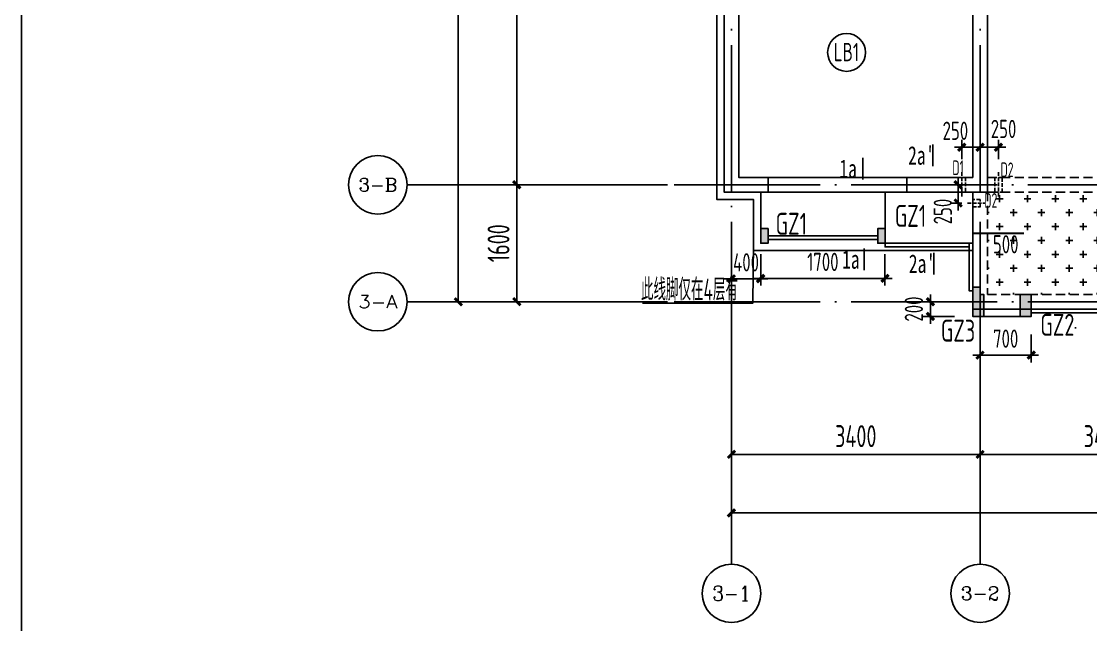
# Model space of a CAD drawing. Extents: x -173820 to 521180, y -715739 to 158231.
# Drawn here: x -14955 to -333, y 3065 to 11316 of the extents above; entities that cross this region are included whole.
import ezdxf
from ezdxf.enums import TextEntityAlignment as Align

# ---------------------------------------------------------------- set-up
doc = ezdxf.new("R2010")
doc.units = 0
doc.header["$LTSCALE"] = 1000
for name, pattern in [('CONTINOUS', [0]), ('DASH', [0.35, 0.25, -0.1]), ('DOTE', [2.42, 2, -0.2, 0.02, -0.2]), ('HIDDEN2', [0.1875, 0.125, -0.0625])]:
    doc.linetypes.add(name, pattern=pattern)
for name, color, linetype in [('A-外装饰线脚', 7, 'Continuous'), ('A-线脚看线', 9, 'Continuous'), ('A-设备穿墙洞', 161, 'Continuous'), ('AXIS', 1, 'DOTE'), ('AXIS_TEXT', 7, 'Continuous'), ('DIM', 3, 'Continuous'), ('DIM1', 3, 'Continuous'), ('JG1', 3, 'Continuous'), ('填充', 8, 'Continuous'), ('墙', 6, 'Continuous'), ('挑板', 3, 'Continuous'), ('板筋', 6, 'Continuous'), ('柱', 2, 'Continuous'), ('梁', 4, 'HIDDEN2'), ('模板线', 3, 'Continuous'), ('钢筋_文字', 7, 'Continuous'), ('钢筋长度标注', 7, 'Continuous')]:
    doc.layers.add(name, color=color, linetype=linetype)
doc.styles.add('_TCH_AXIS', font='COMPLEX', dxfattribs={"bigfont": 'GBCBIG'})
doc.styles.add('COMPLEX', font='COMPLEX')
doc.styles.add('TSSD_BOLD', font='tssdeng2.shx', dxfattribs={"width": 0.7, "height": 250, "bigfont": 'CHINA.shx'})
doc.styles.add('TSSD_Dimension', font='tssdeng.shx', dxfattribs={"width": 0.7, "bigfont": 'Hztxt.shx'})
doc.styles.add('zzt', font='tssdeng.shx', dxfattribs={"width": 0.7, "height": 300, "bigfont": 'tssdchn.shx'})
doc.styles.add('钢筋长度', font='tssdeng.shx', dxfattribs={"width": 0.7, "height": 300, "bigfont": 'tssdchn.shx'})
doc.styles.add('黑体', font='simhei.ttf', dxfattribs={"width": 0.8})
doc.dimstyles.new('DIM_1_100', dxfattribs={"dimtxt": 300, "dimasz": 100, "dimexe": 200, "dimexo": 50, "dimgap": 100, "dimtad": 1, "dimdec": 0, "dimzin": 0, "dimdsep": 46, "dimtxsty": 'zzt', "dimblk": 'ARCHTICK', "dimcen": 0, "dimclrt": 7, "dimadec": 0, "dimazin": 0, "dimtfac": 1, "dimtdec": 0, "dimtix": 1, "dimtmove": 2, "dimatfit": 0, "dimldrblk": 'ARCHTICK', "dimfxl": 0, "dimtolj": 1, "dimarcsym": 0})
doc.dimstyles.new('TSSD_100_100', dxfattribs={"dimtxt": 250, "dimasz": 100, "dimexe": 100, "dimexo": 250, "dimgap": 100, "dimtad": 1, "dimdec": 0, "dimzin": 0, "dimdsep": 46, "dimtxsty": 'TSSD_Dimension', "dimblk": 'ARCHTICK', "dimcen": 0, "dimdle": 100, "dimclrd": 3, "dimclre": 3, "dimclrt": 7, "dimadec": 0, "dimazin": 0, "dimtfac": 1, "dimtdec": 0, "dimtix": 1, "dimtmove": 2, "dimatfit": 3, "dimfxl": 0, "dimtolj": 1, "dimtzin": 0, "dimarcsym": 0})

# ---------------------------------------------------------------- blocks, each defined once
blk = doc.blocks.new('_ArchTick')
at = {"color": 4, "linetype": 'ByBlock', "const_width": 0.4}
blk.add_lwpolyline([(-0.5, -0.5), (0.5, 0.5)], dxfattribs=at)
blk = doc.blocks.new('*D1877')
at = {"layer": 'Defpoints', "color": 0}
for p in [(-4845, 8381, 0), (-3145, 8381), (-4845, 7801)]:
    blk.add_point(p, dxfattribs=at)
at = {"layer": 'DIM', "color": 3, "lineweight": -2}
for p, q in [((-4845, 8131), (-4845, 7701)), ((-3145, 8131), (-3145, 7701)), ((-3045, 7801), (-4945, 7801))]:
    blk.add_line(p, q, dxfattribs=at)
at = {"layer": 'DIM', "color": 3, "lineweight": -2, "xscale": 100, "yscale": 100, "zscale": 100, "rotation": 180}
blk.add_blockref('_ArchTick', (-4845, 7801), dxfattribs=at)
at = {"layer": 'DIM', "color": 3, "lineweight": -2, "xscale": 100, "yscale": 100, "zscale": 100}
blk.add_blockref('_ArchTick', (-3145, 7801), dxfattribs=at)
at = {"layer": 'DIM', "color": 7, "insert": (-3995, 8026), "char_height": 250, "attachment_point": 5, "style": 'TSSD_Dimension'}
blk.add_mtext('\\A1;1700', dxfattribs=at)
blk = doc.blocks.new('*D1878')
at = {"layer": 'Defpoints', "color": 0}
for p in [(-5245, 7795), (-5245, 7795), (-4845, 7795, 0)]:
    blk.add_point(p, dxfattribs=at)
at = {"layer": 'DIM', "color": 3, "lineweight": -2}
for p, q in [((-5245, 8045), (-5245, 7895)), ((-4845, 8045), (-4845, 7895)), ((-5245, 7795), (-5345, 7795)), ((-4845, 7795), (-5245, 7795)), ((-4845, 7795), (-4745, 7795))]:
    blk.add_line(p, q, dxfattribs=at)
at = {"layer": 'DIM', "color": 3, "lineweight": -2, "xscale": 100, "yscale": 100, "zscale": 100}
blk.add_blockref('_ArchTick', (-5245, 7795), dxfattribs=at)
at = {"layer": 'DIM', "color": 3, "lineweight": -2, "xscale": 100, "yscale": 100, "zscale": 100, "rotation": 180}
blk.add_blockref('_ArchTick', (-4845, 7795), dxfattribs=at)
at = {"layer": 'DIM', "color": 7, "insert": (-5045, 8020), "char_height": 250, "attachment_point": 5, "style": 'TSSD_Dimension'}
blk.add_mtext('\\A1;400', dxfattribs=at)
blk = doc.blocks.new('*D1879')
at = {"layer": 'Defpoints', "color": 0}
for p in [(-1845, 7281), (-1145, 7281), (-1845, 6751)]:
    blk.add_point(p, dxfattribs=at)
at = {"layer": 'DIM', "color": 3, "lineweight": -2}
for p, q in [((-1845, 7031), (-1845, 6651)), ((-1145, 7031), (-1145, 6651)), ((-1045, 6751), (-1945, 6751))]:
    blk.add_line(p, q, dxfattribs=at)
at = {"layer": 'DIM', "color": 3, "lineweight": -2, "xscale": 100, "yscale": 100, "zscale": 100, "rotation": 180}
blk.add_blockref('_ArchTick', (-1845, 6751), dxfattribs=at)
at = {"layer": 'DIM', "color": 3, "lineweight": -2, "xscale": 100, "yscale": 100, "zscale": 100}
blk.add_blockref('_ArchTick', (-1145, 6751), dxfattribs=at)
at = {"layer": 'DIM', "color": 7, "insert": (-1495, 6976), "char_height": 250, "attachment_point": 5, "style": 'TSSD_Dimension'}
blk.add_mtext('\\A1;700', dxfattribs=at)
blk = doc.blocks.new('*D1908')
at = {"layer": 'Defpoints', "color": 0}
for p in [(-2525, 7481), (-1945, 7481), (-1945, 7281)]:
    blk.add_point(p, dxfattribs=at)
at = {"layer": 'DIM', "color": 3, "lineweight": -2}
for p, q in [((-2195, 7481), (-2625, 7481)), ((-2525, 7481), (-2525, 7581)), ((-2525, 7281), (-2525, 7481)), ((-2195, 7281), (-2625, 7281)), ((-2525, 7281), (-2525, 7181))]:
    blk.add_line(p, q, dxfattribs=at)
at = {"layer": 'DIM', "color": 3, "lineweight": -2, "xscale": 100, "yscale": 100, "zscale": 100}
for p, rotation in [((-2525, 7481), 270), ((-2525, 7281), 90)]:
    blk.add_blockref('_ArchTick', p, dxfattribs=dict(at, rotation=rotation))
at = {"layer": 'DIM', "color": 7, "insert": (-2750, 7381), "char_height": 250, "attachment_point": 5, "rotation": 90, "style": 'TSSD_Dimension'}
blk.add_mtext('\\A1;200', dxfattribs=at)
blk = doc.blocks.new('$1777329')
at = {"layer": '模板线', "color": 4, "const_width": 22.7}
for points in [[(326, 1543), (326, 1241)], [(346, 302), (346, 0)]]:
    blk.add_lwpolyline(points, dxfattribs=at)
at = {"layer": '模板线', "color": 0, "style": '黑体', "width": 0.7}
for p in [(127, 1392), (164, 151)]:
    blk.add_text('1a', height=252, dxfattribs=at).set_placement(p, align=Align.MIDDLE_CENTER)
blk = doc.blocks.new('*D388')
at = {"layer": 'Defpoints', "color": 0}
for p in [(-2935, 0), (-875, 0), (-875, -1600)]:
    blk.add_point(p, dxfattribs=at)
at = {"layer": 'DIM1', "color": 0, "lineweight": -2}
for p, q in [((-925, 0), (-3135, 0)), ((-2935, -1600), (-2935, 0)), ((-925, -1600), (-3135, -1600))]:
    blk.add_line(p, q, dxfattribs=at)
at = {"layer": 'DIM1', "color": 0, "lineweight": -2, "xscale": 100, "yscale": 100, "zscale": 100}
for p, rotation in [((-2935, 0), 90), ((-2935, -1600), 270)]:
    blk.add_blockref('_ArchTick', p, dxfattribs=dict(at, rotation=rotation))
at = {"layer": 'DIM1', "color": 7, "insert": (-3185, -800), "char_height": 300, "attachment_point": 5, "rotation": 90, "style": 'zzt'}
blk.add_mtext('\\A1;1600', dxfattribs=at)
blk = doc.blocks.new('*D389')
at = {"layer": 'Defpoints', "color": 0}
for p in [(-2935, 5700), (-875, 5700), (-875, 0)]:
    blk.add_point(p, dxfattribs=at)
at = {"layer": 'DIM1', "color": 0, "lineweight": -2}
for p, q in [((-925, 5700), (-3135, 5700)), ((-2935, 0), (-2935, 5700)), ((-925, 0), (-3135, 0))]:
    blk.add_line(p, q, dxfattribs=at)
at = {"layer": 'DIM1', "color": 0, "lineweight": -2, "xscale": 100, "yscale": 100, "zscale": 100}
for p, rotation in [((-2935, 5700), 90), ((-2935, 0), 270)]:
    blk.add_blockref('_ArchTick', p, dxfattribs=dict(at, rotation=rotation))
at = {"layer": 'DIM1', "color": 7, "insert": (-3185, 2850), "char_height": 300, "attachment_point": 5, "rotation": 90, "style": 'zzt'}
blk.add_mtext('\\A1;5700', dxfattribs=at)
blk = doc.blocks.new('*D396')
at = {"layer": 'Defpoints', "color": 0}
for p in [(-3735, 20800), (-875, 20800), (-875, -1600)]:
    blk.add_point(p, dxfattribs=at)
at = {"layer": 'DIM1', "color": 0, "lineweight": -2}
for p, q in [((-925, 20800), (-3935, 20800)), ((-3735, -1600), (-3735, 20800)), ((-925, -1600), (-3935, -1600))]:
    blk.add_line(p, q, dxfattribs=at)
at = {"layer": 'DIM1', "color": 0, "lineweight": -2, "xscale": 100, "yscale": 100, "zscale": 100}
for p, rotation in [((-3735, 20800), 90), ((-3735, -1600), 270)]:
    blk.add_blockref('_ArchTick', p, dxfattribs=dict(at, rotation=rotation))
at = {"layer": 'DIM1', "color": 7, "insert": (-3985, 9600), "char_height": 300, "attachment_point": 5, "rotation": 90, "style": 'zzt'}
blk.add_mtext('\\A1;22400', dxfattribs=at)
blk = doc.blocks.new('*D430')
at = {"layer": 'Defpoints', "color": 0}
for p in [(0, -2508), (3400, -2508), (3400, -3688)]:
    blk.add_point(p, dxfattribs=at)
at = {"layer": 'DIM1', "color": 0, "lineweight": -2}
for p, q in [((0, -2558), (0, -3888)), ((3400, -2558), (3400, -3888)), ((0, -3688), (3400, -3688))]:
    blk.add_line(p, q, dxfattribs=at)
at = {"layer": 'DIM1', "color": 0, "lineweight": -2, "xscale": 100, "yscale": 100, "zscale": 100, "rotation": 180}
blk.add_blockref('_ArchTick', (0, -3688), dxfattribs=at)
at = {"layer": 'DIM1', "color": 0, "lineweight": -2, "xscale": 100, "yscale": 100, "zscale": 100}
blk.add_blockref('_ArchTick', (3400, -3688), dxfattribs=at)
at = {"layer": 'DIM1', "color": 7, "insert": (1700, -3438), "char_height": 300, "attachment_point": 5, "style": 'zzt'}
blk.add_mtext('\\A1;3400', dxfattribs=at)
blk = doc.blocks.new('*D431')
at = {"layer": 'Defpoints', "color": 0}
for p in [(3400, -2508), (6800, -2508), (6800, -3688)]:
    blk.add_point(p, dxfattribs=at)
at = {"layer": 'DIM1', "color": 0, "lineweight": -2}
for p, q in [((3400, -2558), (3400, -3888)), ((6800, -2558), (6800, -3888)), ((3400, -3688), (6800, -3688))]:
    blk.add_line(p, q, dxfattribs=at)
at = {"layer": 'DIM1', "color": 0, "lineweight": -2, "xscale": 100, "yscale": 100, "zscale": 100, "rotation": 180}
blk.add_blockref('_ArchTick', (3400, -3688), dxfattribs=at)
at = {"layer": 'DIM1', "color": 0, "lineweight": -2, "xscale": 100, "yscale": 100, "zscale": 100}
blk.add_blockref('_ArchTick', (6800, -3688), dxfattribs=at)
at = {"layer": 'DIM1', "color": 7, "insert": (5100, -3438), "char_height": 300, "attachment_point": 5, "style": 'zzt'}
blk.add_mtext('\\A1;3400', dxfattribs=at)
blk = doc.blocks.new('*D446')
at = {"layer": 'Defpoints', "color": 0}
for p in [(0, -2508), (48000, -2508), (48000, -4488)]:
    blk.add_point(p, dxfattribs=at)
at = {"layer": 'DIM1', "color": 0, "lineweight": -2}
for p, q in [((0, -2558), (0, -4688)), ((48000, -2558), (48000, -4688)), ((0, -4488), (48000, -4488))]:
    blk.add_line(p, q, dxfattribs=at)
at = {"layer": 'DIM1', "color": 0, "lineweight": -2, "xscale": 100, "yscale": 100, "zscale": 100, "rotation": 180}
blk.add_blockref('_ArchTick', (0, -4488), dxfattribs=at)
at = {"layer": 'DIM1', "color": 0, "lineweight": -2, "xscale": 100, "yscale": 100, "zscale": 100}
blk.add_blockref('_ArchTick', (48000, -4488), dxfattribs=at)
at = {"layer": 'DIM1', "color": 7, "insert": (24000, -4238), "char_height": 300, "attachment_point": 5, "style": 'zzt'}
blk.add_mtext('\\A1;48000', dxfattribs=at)
blk = doc.blocks.new('_AXISO')
at = {"color": 3}
blk.add_circle((0, 0), 0.5, dxfattribs=at)
at = {"layer": 'AXIS_TEXT', "color": 3, "style": 'COMPLEX', "width": 1.041667}
blk.add_attdef('A', text='', height=0.56, dxfattribs=at).set_placement((-0.25, -0.28), (0.25, -0.28), align=Align.FIT)
blk = doc.blocks.new('$1466424')
at = {"layer": '板筋', "const_width": 30}
blk.add_lwpolyline([(3400, 1040), (4100, 1040)], dxfattribs=at)
at = {"layer": '钢筋_文字'}
blk.add_circle((1674, 3514, 0), 259, dxfattribs=at)
at = {"layer": '钢筋_文字', "style": 'TSSD_BOLD', "width": 0.7}
blk.add_text('LB1', height=250, dxfattribs=at).set_placement((1499, 3394, 0))
at = {"layer": '钢筋长度标注', "style": '钢筋长度', "width": 0.7}
blk.add_text('500', height=250, dxfattribs=at).set_placement((3675, 765))
blk = doc.blocks.new('$158025')
at = {"layer": 'JG1'}
blk.add_hatch(color=8, dxfattribs=at).paths.add_polyline_path([(150, 300), (100, 300), (100, 400), (0, 400), (0, 0), (150, 0)])
at = {"layer": 'JG1', "elevation": 0}
blk.add_lwpolyline([(100, 400), (0, 400), (0, 0), (150, 0), (150, 300), (150, 300), (100, 300)], close=True, dxfattribs=at)
blk = doc.blocks.new('$133032')
at = {"layer": '挑板'}
for points in [[(0, 22800), (0, 1700), (500, 1700), (500, 1000), (600, 1000), (600, 1100), (2100, 1100), (2100, 1000), (3400, 1000), (3400, 0), (4200, 0), (4200, 100), (6500, 100)], [(2200, 1000), (2200, 1700)]]:
    blk.add_lwpolyline(points, dxfattribs=at)
blk = doc.blocks.new('$1981617')
at = {"layer": '柱'}
blk.add_hatch(color=8, dxfattribs=at).paths.add_polyline_path([(150, 0), (150, 300), (0, 300), (0, 0)])
at = {"layer": '柱', "color": 3, "elevation": 0}
blk.add_lwpolyline([(150, 0), (150, 300), (0, 300), (0, 0)], close=True, dxfattribs=at)
blk = doc.blocks.new('$1691164')
at = {"layer": '柱'}
blk.add_hatch(color=8, dxfattribs=at).paths.add_polyline_path([(0, 0), (100, 0), (100, 200), (0, 200)])
at = {"layer": '柱', "color": 3, "elevation": 0}
blk.add_lwpolyline([(100, 200), (0, 200), (0, 0), (100, 0), (100, 0), (100, 0)], close=True, dxfattribs=at)
blk = doc.blocks.new('$1839168')
at = {"layer": '柱'}
blk.add_hatch(color=8, dxfattribs=at).paths.add_polyline_path([(0, 200), (0, 0), (100, 0), (100, 200)])
at = {"layer": '柱', "color": 3, "elevation": 0}
blk.add_lwpolyline([(0, 200), (0, 0), (100, 0), (100, 200)], close=True, dxfattribs=at)
blk = doc.blocks.new('$1222607')
at = {"layer": '柱'}
for name, p in [('$1839168', (500, 1000, 0)), ('$1691164', (2100, 1000, 0)), ('$1981617', (4050, 0, 0))]:
    blk.add_blockref(name, p, dxfattribs=at)
blk = doc.blocks.new('$1413619')
at = {"layer": 'A-线脚看线', "color": 5, "elevation": 0}
for points in [[(650, 1000), (2150, 1000)], [(2250, 950), (2250, 900), (3400, 900)], [(3450, 950), (3400, 950), (3400, 300), (3450, 300)], [(4250, 0), (6550, 0)]]:
    blk.add_lwpolyline(points, dxfattribs=at)
blk = doc.blocks.new('$1837993')
at = {"layer": 'A-设备穿墙洞', "linetype": 'DASH', "ltscale": 0.2}
for points in [[(1875, 9450), (1540, 9450)], [(507, 9171), (507, 8833)], [(111, 4400), (512, 4400)], [(3457, 471), (3457, 133)], [(3957, 471), (3957, 133)], [(3536, 50), (3774, 50)]]:
    blk.add_lwpolyline(points, dxfattribs=at)
for points in [[(1807, 9500), (1807, 9400), (1607, 9400), (1607, 9500)], [(557, 8900), (457, 8900), (457, 9100), (557, 9100)], [(207, 4475), (207, 4325), (407, 4325), (407, 4475)], [(3507, 200), (3407, 200), (3407, 400), (3507, 400)], [(3907, 200), (4007, 200), (4007, 400), (3907, 400)], [(3707, 0), (3707, 100), (3607, 100), (3607, 0)]]:
    blk.add_lwpolyline(points, close=True, dxfattribs=at)
at = {"layer": 'A-设备穿墙洞', "color": 7, "linetype": 'DASH', "ltscale": 0.2, "style": 'zzt', "width": 0.6}
for s, p in [('P', (1489, 9448)), ('D1', (537, 9128)), ('PF', (0, 4405)), ('D1', (3328, 433)), ('D2', (3987, 406)), ('D2', (3765, -14))]:
    blk.add_text(s, height=200, dxfattribs=at).set_placement(p)
blk = doc.blocks.new('*D11646')
at = {"layer": 'Defpoints', "color": 0}
for p in [(4400, 1061), (4150, 648), (4400, 648, 0)]:
    blk.add_point(p, dxfattribs=at)
at = {"layer": 'DIM1', "color": 3, "lineweight": -2}
for p, q in [((4050, 1061), (4500, 1061)), ((4150, 898), (4150, 1161)), ((4400, 898), (4400, 1161))]:
    blk.add_line(p, q, dxfattribs=at)
at = {"layer": 'DIM1', "color": 3, "lineweight": -2, "xscale": 100, "yscale": 100, "zscale": 100, "rotation": 180}
blk.add_blockref('_ArchTick', (4150, 1061), dxfattribs=at)
at = {"layer": 'DIM1', "color": 3, "lineweight": -2, "xscale": 100, "yscale": 100, "zscale": 100}
blk.add_blockref('_ArchTick', (4400, 1061), dxfattribs=at)
at = {"layer": 'DIM1', "color": 7, "insert": (4062, 1286), "char_height": 250, "attachment_point": 5, "style": 'TSSD_Dimension'}
blk.add_mtext('\\A1;250', dxfattribs=at)
blk = doc.blocks.new('*D11647')
at = {"layer": 'Defpoints', "color": 0}
for p in [(4650, 1061), (4400, 648, 0), (4650, 648)]:
    blk.add_point(p, dxfattribs=at)
at = {"layer": 'DIM1', "color": 3, "lineweight": -2}
for p, q in [((4300, 1061), (4750, 1061)), ((4400, 898), (4400, 1161)), ((4650, 898), (4650, 1161))]:
    blk.add_line(p, q, dxfattribs=at)
at = {"layer": 'DIM1', "color": 3, "lineweight": -2, "xscale": 100, "yscale": 100, "zscale": 100, "rotation": 180}
blk.add_blockref('_ArchTick', (4400, 1061), dxfattribs=at)
at = {"layer": 'DIM1', "color": 3, "lineweight": -2, "xscale": 100, "yscale": 100, "zscale": 100}
blk.add_blockref('_ArchTick', (4650, 1061), dxfattribs=at)
at = {"layer": 'DIM1', "color": 7, "insert": (4721, 1311), "char_height": 250, "attachment_point": 5, "style": 'TSSD_Dimension'}
blk.add_mtext('\\A1;250', dxfattribs=at)
blk = doc.blocks.new('*D11648')
at = {"layer": 'Defpoints', "color": 0}
for p in [(4100, 548), (4400, 548, 0), (4400, 298)]:
    blk.add_point(p, dxfattribs=at)
at = {"layer": 'DIM1', "color": 3, "lineweight": -2}
for p, q in [((4100, 198), (4100, 648)), ((4150, 548), (4000, 548)), ((4150, 298), (4000, 298))]:
    blk.add_line(p, q, dxfattribs=at)
at = {"layer": 'DIM1', "color": 3, "lineweight": -2, "xscale": 100, "yscale": 100, "zscale": 100}
for p, rotation in [((4100, 548), 90), ((4100, 298), 270)]:
    blk.add_blockref('_ArchTick', p, dxfattribs=dict(at, rotation=rotation))
at = {"layer": 'DIM1', "color": 7, "insert": (3890, 182), "char_height": 250, "attachment_point": 5, "rotation": 90, "style": 'TSSD_Dimension'}
blk.add_mtext('\\A1;250', dxfattribs=at)
blk = doc.blocks.new('$1959777')
at = {"layer": '模板线', "color": 4, "const_width": 22.7, "elevation": 0}
for points in [[(349, 1783), (349, 1480)], [(360, 302), (360, 0)]]:
    blk.add_lwpolyline(points, dxfattribs=at)
at = {"layer": '模板线', "color": 0, "style": '黑体', "width": 0.7}
for p in [(190, 1631, 0), (200, 151, 0)]:
    blk.add_text("2a'", height=252, dxfattribs=at).set_placement(p, align=Align.MIDDLE_CENTER)
blk = doc.blocks.new('$1783196')
at = {"layer": 'AXIS'}
for p, q in [((5234.9, 3480), (5234.9, 27859.5)), ((8634.9, 3480), (8634.9, 27859.5)), ((54849.9, 5988.3), (4360, 5988.3)), ((54849.9, 4388.3), (4360, 4388.3))]:
    blk.add_line(p, q, dxfattribs=at)
at = {"layer": 'DIM1'}
for p, q in [((4360, 5988.3), (800, 5988.3)), ((4360, 4388.3), (800, 4388.3)), ((5234.9, 3480), (5234.9, 800)), ((8634.9, 3480), (8634.9, 800))]:
    blk.add_line(p, q, dxfattribs=at)
ref = blk.add_blockref('_AXISO', (400, 5988.3), dxfattribs=dict(at, xscale=800, yscale=800, zscale=800))
ref.add_attrib('A', '3-B', dxfattribs={"layer": 'AXIS_TEXT', "height": 179.65, "style": '_TCH_AXIS'}).set_placement((134.8, 5898.5), (665.2, 5898.5), align=Align.FIT)
ref = blk.add_blockref('_AXISO', (400, 4388.3), dxfattribs=dict(at, xscale=800, yscale=800, zscale=800))
ref.add_attrib('A', '3-A', dxfattribs={"layer": 'AXIS_TEXT', "height": 177.09, "style": '_TCH_AXIS'}).set_placement((134.4, 4299.8), (665.6, 4299.8), align=Align.FIT)
ref = blk.add_blockref('_AXISO', (5234.9, 400), dxfattribs=dict(at, xscale=800, yscale=800, zscale=800))
ref.add_attrib('A', '3-1', dxfattribs={"layer": 'AXIS_TEXT', "height": 202.97, "style": '_TCH_AXIS'}).set_placement((4973.9, 298.5), (5495.8, 298.5), align=Align.FIT)
ref = blk.add_blockref('_AXISO', (8634.9, 400), dxfattribs=dict(at, xscale=800, yscale=800, zscale=800))
ref.add_attrib('A', '3-2', dxfattribs={"layer": 'AXIS_TEXT', "height": 187.78, "style": '_TCH_AXIS'}).set_placement((8371.1, 306.1), (8898.6, 306.1), align=Align.FIT)
for p1, p2, distance, picture, middle in [((4360, 4388.3), (4360, 26788.3), 2860, '*D396', (1250, 15588.3)), ((4360, 5988.3), (4360, 11688.3), 2060, '*D389', (2050, 8838.3)), ((4360, 4388.3), (4360, 5988.3), 2060, '*D388', (2050, 5188.3)), ((5234.9, 3480), (8634.9, 3480), -1180, '*D430', (6934.9, 2550)), ((5234.9, 3480), (53234.9, 3480), -1980, '*D446', (29234.9, 1750)), ((8634.9, 3480), (12034.9, 3480), -1180, '*D431', (10334.9, 2550))]:
    dim = blk.add_aligned_dim(p1=p1, p2=p2, distance=distance, dimstyle='DIM_1_100', dxfattribs=at)
    dim.commit()
    dim.dimension.update_dxf_attribs({"geometry": picture, "text_midpoint": middle, "insert": (5234.9, 5988.3)})
blk = doc.blocks.new('$1186913')
at = {"layer": 'A-设备穿墙洞'}
blk.add_blockref('$1837993', (693.1, 247.9), dxfattribs=at)
at = {"layer": 'DIM1'}
for base, p1, p2, picture, middle in [((4650.2, 1061.3), (4400.2, 647.9, 0), (4650.2, 647.9), '*D11647', (4721.5, 1311.3)), ((4400.2, 1061.3), (4150.2, 647.9), (4400.2, 647.9, 0), '*D11646', (4061.9, 1286.3))]:
    dim = blk.add_linear_dim(base=base, p1=p1, p2=p2, dimstyle='TSSD_100_100', dxfattribs=at)
    dim.commit()
    dim.dimension.update_dxf_attribs({"geometry": picture, "text_midpoint": middle, "dimtype": 128})
dim = blk.add_linear_dim(base=(4099.8, 547.9), p1=(4400.2, 297.9), p2=(4400.2, 547.9, 0), angle=90, dimstyle='TSSD_100_100', dxfattribs=at)
dim.commit()
dim.dimension.update_dxf_attribs({"geometry": '*D11648', "text_midpoint": (3889.8, 181.7), "dimtype": 128})

msp = doc.modelspace()

# ---------------------------------------------------------------- hatches: boundary and pattern name
at = {"layer": '填充', "linetype": 'Continuous'}
h = msp.add_hatch(dxfattribs=at)
h.set_pattern_fill('CROSS', color=256, scale=30, style=0)
h.set_pattern_definition([(0, (-5244.65, 9080.82), (190.5, 190.5), [95.25, -285.75]), (90, (-5197.03, 9033.2), (-190.5, 190.5), [95.25, -285.75])])
h.paths.add_polyline_path([(1455.3, 7580.8), (1455.3, 8980.8), (1255.3, 8980.8), (-1744.7, 8980.8), (-1744.7, 7580.8)])

# ---------------------------------------------------------------- linework, layer by layer
at = {"layer": 'A-外装饰线脚', "color": 23, "elevation": 0}
for points in [[(-1944.7, 8180.8), (-4944.7, 8180.8), (-4944.7, 8880.8), (-5444.7, 8880.8), (-5444.7, 30180.8), (-1044.7, 30180.8), (-1044.7, 30080.8), (1755.3, 30080.8), (1755.3, 29380.8), (2455.3, 29380.8), (2455.3, 24580.8), (1755.3, 24580.8), (1755.3, 24180.8), (5155.3, 24180.8), (5155.3, 23430.8)], [(-1144.7, 7380.8), (-1144.7, 7280.8), (-1944.7, 7280.8), (-1944.7, 7380.8)]]:
    msp.add_lwpolyline(points, dxfattribs=at)
at = {"layer": '墙', "elevation": 0}
for points in [[(-4744.7, 8980.8), (-5344.7, 8980.8), (-5344.7, 11480.8), (-5144.7, 11480.8), (-5144.7, 9180.8), (-4744.7, 9180.8)], [(-1944.7, 11480.8), (-1744.7, 11480.8), (-1744.7, 8980.8), (-2844.7, 8980.8), (-2844.7, 9180.8), (-1944.7, 9180.8)]]:
    msp.add_lwpolyline(points, close=True, dxfattribs=at)
msp.add_lwpolyline([(-1744.7, 9180.8), (-1744.7, 9180.8)], dxfattribs=at)
at = {"layer": '梁', "linetype": 'Continuous'}
for p, q in [((-2844.7, 9180.8, 0), (-4844.7, 9180.8, 0)), ((-2844.7, 8980.8, 0), (-4844.7, 8980.8, 0)), ((-1944.7, 8980.8, 0), (-1944.7, 7380.8, 0)), ((-1944.7, 7380.8, 0), (5055.3, 7380.8, 0))]:
    msp.add_line(p, q, dxfattribs=at)
at = {"layer": '梁'}
for p, q in [((-1744.7, 9180.8, 0), (1255.3, 9180.8, 0)), ((-1744.7, 8980.8, 0), (1255.3, 8980.8, 0)), ((-1744.7, 8980.8, 0), (-1744.7, 7580.8, 0)), ((-1744.7, 7580.8, 0), (1455.3, 7580.8, 0))]:
    msp.add_line(p, q, dxfattribs=at)
at = {"layer": '模板线', "elevation": 0}
msp.add_lwpolyline([(-14954.7, 43470.8), (69145.3, 43470.8), (69145.3, -15929.2), (-14954.7, -15929.2)], close=True, dxfattribs=at)
at = {"layer": '钢筋_文字', "elevation": 0}
msp.add_lwpolyline([(-4943.6, 8278.3), (-4951.1, 7463.7), (-6458.9, 7463.7)], dxfattribs=at)
at = {"layer": '钢筋_文字', "const_width": 13.3, "elevation": 0}
for points in [[(-4943.6, 8282, 1), (-4943.6, 8268.7, 1)], [(-540.2, 7130.8, 1), (-540.2, 7117.5, 1)]]:
    msp.add_lwpolyline(points, format="xyb", close=True, dxfattribs=at)

# ---------------------------------------------------------------- block references
at = {"layer": 'A-设备穿墙洞'}
msp.add_blockref('$1186913', (-6244.8, 8533), dxfattribs=at)
at = {"layer": '填充', "linetype": 'Continuous'}
msp.add_blockref('$1783196', (-10479.5, 3092.5, 0), dxfattribs=at)
at = {"layer": '挑板'}
for name, p in [('$1413619', (-5394.7, 7330.8)), ('$133032', (-5344.7, 7280.8, 0))]:
    msp.add_blockref(name, p, dxfattribs=at)
at = {"layer": '柱'}
for name, p in [('$1222607', (-5344.7, 7280.8, 0)), ('$158025', (-1944.7, 7280.8))]:
    msp.add_blockref(name, p, dxfattribs=at)
at = {"layer": '模板线'}
for name, p in [('$1959777', (-2839.3, 7851.3)), ('$1777329', (-3776.3, 7908.5, 0))]:
    msp.add_blockref(name, p, dxfattribs=at)
at = {"layer": '钢筋长度标注'}
msp.add_blockref('$1466424', (-5344.7, 7377.1, 0), dxfattribs=at)

# ---------------------------------------------------------------- texts
at = {"layer": '模板线', "color": 7, "linetype": 'CONTINOUS', "style": 'zzt', "width": 0.7}
for s, p in [('GZ1', (-3010.7, 8505.3, 0)), ('GZ1', (-4640.7, 8397.1, 0)), ('GZ2', (-1020.7, 7015.3, 0)), ('GZ3', (-2380.7, 6935.3, 0))]:
    msp.add_text(s, height=300, dxfattribs=at).set_placement(p)
at = {"layer": '钢筋_文字', "style": 'zzt', "width": 0.6}
msp.add_text('此线脚仅在4层有', height=300, dxfattribs=at).set_placement((-6482, 7497.6, 0))

# ---------------------------------------------------------------- dimensions: what is measured, and where the dimension line sits
at = {"layer": 'DIM'}
for base, p1, p2, picture, middle in [((-4844.7, 7800.8, 0), (-3144.7, 8380.8, 0), (-4844.7, 8380.8), '*D1877', (-3994.7, 8025.8, 0)), ((-5244.7, 7794.8, 0), (-4844.7, 7794.8, 0), (-5244.7, 7794.8, 0), '*D1878', (-5044.7, 8019.8, 0)), ((-1844.7, 6750.8, 0), (-1144.7, 7280.8, 0), (-1844.7, 7280.8, 0), '*D1879', (-1494.7, 6975.8, 0))]:
    dim = msp.add_linear_dim(base=base, p1=p1, p2=p2, dimstyle='TSSD_100_100', dxfattribs=at)
    dim.commit()
    dim.dimension.update_dxf_attribs({"geometry": picture, "text_midpoint": middle})
dim = msp.add_linear_dim(base=(-2524.7, 7480.8, 0), p1=(-1944.7, 7280.8, 0), p2=(-1944.7, 7480.8, 0), angle=90, dimstyle='TSSD_100_100', dxfattribs=at)
dim.commit()
dim.dimension.update_dxf_attribs({"geometry": '*D1908', "text_midpoint": (-2749.7, 7380.8, 0)})

doc.saveas('drawing.dxf')
